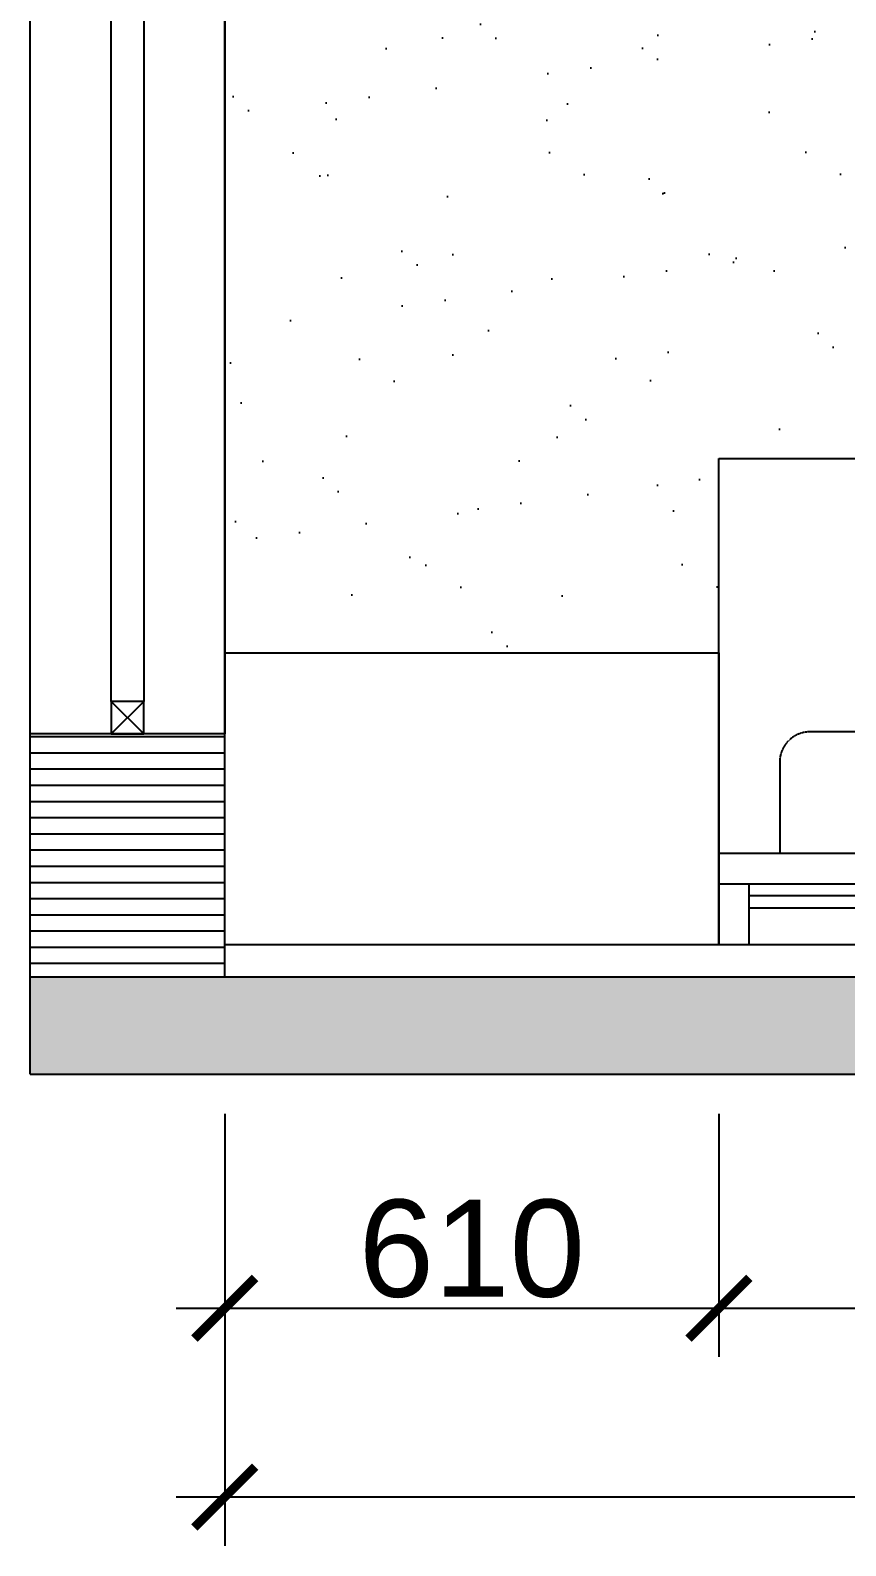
# Model space of a CAD drawing. Header units: millimetres. Extents: x 84840 to 206424, y -288515 to -124389.
# Drawn here: x 111590 to 112596, y -222479 to -220608 of the extents above; entities that cross this region are included whole.
import ezdxf

# ---------------------------------------------------------------- set-up
doc = ezdxf.new("R2010")
doc.units = ezdxf.units.MM
doc.header["$PDMODE"] = 3
doc.linetypes.add('DASHED2', pattern=[0.375, 0.25, -0.125])
doc.layers.add('8', color=8, linetype='Continuous')
doc.layers.add('HAT【填充】', color=250, linetype='Continuous')
doc.styles.add('Arial', font='arial.ttf')
doc.dimstyles.new('1比60', dxfattribs={"dimscale": 60, "dimtxt": 2, "dimasz": 1.25, "dimexe": 1, "dimexo": 1, "dimgap": 0.2, "dimtad": 1, "dimdec": 0, "dimrnd": 0.005, "dimzin": 0, "dimdsep": 46, "dimtxsty": 'Arial', "dimblk": 'ARCHTICK', "dimcen": 0.125, "dimdle": 1, "dimclrd": 44, "dimclre": 44, "dimclrt": 50, "dimadec": 0, "dimazin": 0, "dimtfac": 1, "dimtdec": 0, "dimtix": 1, "dimtmove": 2, "dimatfit": 3, "dimldrblk": 'DOT', "dimfxl": 4, "dimfxlon": 1, "dimtvp": 1, "dimtolj": 1, "dimtzin": 0, "dimarcsym": 0})

# ---------------------------------------------------------------- blocks, each defined once
blk = doc.blocks.new('0089')
at = {"color": 6, "linetype": 'DASHED2'}
for p, q in [((76486.5, -32316.2), (76486.5, -31516.2)), ((76486.5, -31516.2), (78486.5, -31516.2)), ((78336.5, -31966.2), (76636.5, -31966.2)), ((76586.5, -32016.2), (76586.5, -32166.2)), ((76486.5, -32166.2), (78486.5, -32166.2)), ((76586.5, -32166.2), (78386.5, -32166.2)), ((76486.5, -32216.2), (78486.5, -32216.2)), ((76536.5, -32316.2), (76536.5, -32216.2))]:
    blk.add_line(p, q, dxfattribs=at)
blk.add_arc((76636.5, -32016.2), 50, 90, 180, dxfattribs=at)
blk = doc.blocks.new('_ArchTick')
at = {"color": 0, "linetype": 'ByBlock', "const_width": 0.15}
blk.add_lwpolyline([(-0.5, -0.5), (0.5, 0.5)], dxfattribs=at)
blk = doc.blocks.new('*D70')
at = {"color": 44, "lineweight": -2}
for p, q in [((111829.8, -221945.9), (111829.8, -222245.9)), ((112439.8, -221945.9), (112439.8, -222245.9)), ((111769.8, -222185.9), (112499.8, -222185.9))]:
    blk.add_line(p, q, dxfattribs=at)
at = {"layer": 'Defpoints', "color": 0}
for p in [(111829.8, -221736.7), (112439.8, -221736.7), (112439.8, -222185.9)]:
    blk.add_point(p, dxfattribs=at)
at = {"color": 44, "lineweight": -2, "xscale": 75, "yscale": 75, "zscale": 75, "rotation": 180}
blk.add_blockref('_ArchTick', (111829.8, -222185.9), dxfattribs=at)
at = {"color": 44, "lineweight": -2, "xscale": 75, "yscale": 75, "zscale": 75}
blk.add_blockref('_ArchTick', (112439.8, -222185.9), dxfattribs=at)
at = {"color": 50, "insert": (112134.8, -222112.6), "char_height": 120, "attachment_point": 5, "style": 'Arial'}
blk.add_mtext('\\A1;610', dxfattribs=at)
blk = doc.blocks.new('_Dot')
at = {"color": 0, "linetype": 'ByBlock', "lineweight": -2}
blk.add_line((-0.5, 0), (-1, 0), dxfattribs=at)
at = {"color": 0, "linetype": 'ByBlock', "const_width": 0.5}
blk.add_lwpolyline([(-0.25, 0, 1), (0.25, 0, 1)], format="xyb", close=True, dxfattribs=at)
blk = doc.blocks.new('*D71')
at = {"color": 44, "lineweight": -2}
for p, q in [((112439.8, -221945.9), (112439.8, -222245.9)), ((113939.8, -221945.9), (113939.8, -222245.9)), ((112379.8, -222185.9), (113999.8, -222185.9))]:
    blk.add_line(p, q, dxfattribs=at)
at = {"layer": 'Defpoints', "color": 0}
for p in [(112439.8, -221736.7), (113939.8, -221736.7), (113939.8, -222185.9)]:
    blk.add_point(p, dxfattribs=at)
at = {"color": 44, "lineweight": -2, "xscale": 75, "yscale": 75, "zscale": 75, "rotation": 180}
blk.add_blockref('_ArchTick', (112439.8, -222185.9), dxfattribs=at)
at = {"color": 44, "lineweight": -2, "xscale": 75, "yscale": 75, "zscale": 75}
blk.add_blockref('_ArchTick', (113939.8, -222185.9), dxfattribs=at)
at = {"color": 50, "insert": (113189.8, -222112.6), "char_height": 120, "attachment_point": 5, "style": 'Arial'}
blk.add_mtext('\\A1;1500', dxfattribs=at)
blk = doc.blocks.new('*D76')
at = {"color": 44, "lineweight": -2}
for p, q in [((111829.8, -222245.9), (111829.8, -222479.1)), ((116334.8, -222245.9), (116334.8, -222479.1)), ((116394.8, -222419.1), (111769.8, -222419.1))]:
    blk.add_line(p, q, dxfattribs=at)
at = {"layer": 'Defpoints', "color": 0}
for p in [(111829.8, -222185.9), (116334.8, -222185.9), (111829.8, -222419.1)]:
    blk.add_point(p, dxfattribs=at)
at = {"color": 44, "lineweight": -2, "xscale": 75, "yscale": 75, "zscale": 75, "rotation": 180}
blk.add_blockref('_ArchTick', (111829.8, -222419.1), dxfattribs=at)
at = {"color": 44, "lineweight": -2, "xscale": 75, "yscale": 75, "zscale": 75}
blk.add_blockref('_ArchTick', (116334.8, -222419.1), dxfattribs=at)
at = {"color": 50, "insert": (114082.3, -222345.8), "char_height": 120, "attachment_point": 5, "style": 'Arial'}
blk.add_mtext('\\A1;4505', dxfattribs=at)

msp = doc.modelspace()

# ---------------------------------------------------------------- hatches: boundary and pattern name
h = msp.add_hatch(color=8)
h.paths.add_polyline_path([(116574.8, -221896.7), (116574.8, -221776.7), (111589.8, -221776.7), (111589.8, -221896.7)])
h.paths.add_polyline_path([(111589.8, -218736.7), (111589.8, -218856.7), (116574.8, -218856.7), (116574.8, -218736.7)])
h = msp.add_hatch()
h.set_pattern_fill('AR-SAND', color=250, scale=4, style=0)
h.paths.add_polyline_path([(113939.8, -221136.7), (113939.8, -221676.7), (113972.2, -221676.7), (113972.2, -221376.7), (114087.4, -221376.7), (114087.4, -221376.7), (114136.8, -221376.7), (114136.8, -221360.7), (114173.4, -221360.7), (114173.4, -221115.6), (114103.4, -221115.6), (114143.4, -220950.3), (114223.4, -220950.3), (114263.4, -221115.6), (114193.4, -221115.6), (114193.4, -221360.7), (114229.9, -221360.7), (114229.9, -221376.7), (114281.5, -221376.7), (114281.5, -221376.7), (114452.2, -221376.7), (114452.2, -221676.7), (114489.8, -221676.7), (114489.8, -220956.7), (115588.5, -220956.7), (115588.5, -221676.7), (115734.8, -221676.7), (115734.8, -219166.7), (115714.8, -219166.7), (111829.8, -219166.7), (111829.8, -221376.7), (112439.8, -221376.7), (112439.8, -221136.7)])
at = {"layer": 'HAT【填充】'}
h = msp.add_hatch(dxfattribs=at)
h.set_pattern_fill('_USER', color=256, scale=20, style=0, pattern_type=0)
h.set_pattern_definition([(0, (-12798.15, 0), (0, 20), [])])
h.paths.add_polyline_path([(111829.8, -221476.7), (111589.8, -221476.7), (111589.8, -221776.7), (111829.8, -221776.7)])

# ---------------------------------------------------------------- linework, layer by layer
for p, q in [((111589.8, -221896.7), (111589.8, -218736.7)), ((111829.8, -221776.7), (111829.8, -218856.7)), ((111829.8, -221376.7), (112439.8, -221376.7)), ((112439.8, -221376.7), (112439.8, -221736.7)), ((111589.8, -221776.7), (116574.8, -221776.7)), ((111589.8, -221896.7), (116574.8, -221896.7))]:
    msp.add_line(p, q)
at = {"color": 4}
msp.add_line((113902.3, -221676.7), (112477.3, -221676.7), dxfattribs=at)
at = {"color": 8}
msp.add_line((113902.3, -221691.7), (112477.3, -221691.7), dxfattribs=at)
at = {"color": 250}
msp.add_line((111829.8, -221736.7), (116334.8, -221736.7), dxfattribs=at)
at = {"color": 3}
for points in [[(111589.8, -219336.7), (111829.8, -219336.7), (111829.8, -221476.7), (111589.8, -221476.7)], [(111689.8, -219336.7), (111729.8, -219336.7), (111729.8, -221436.7), (111689.8, -221436.7)]]:
    msp.add_lwpolyline(points, close=True, dxfattribs=at)
at = {"layer": '8', "color": 3}
for p, q in [((111689.8, -221476.7), (111729.8, -221436.7)), ((111689.8, -221436.7), (111729.8, -221476.7))]:
    msp.add_line(p, q, dxfattribs=at)
msp.add_lwpolyline([(111689.8, -221476.7), (111729.8, -221476.7), (111729.8, -221436.7), (111689.8, -221436.7), (111689.8, -221476.7)], dxfattribs=at)

# ---------------------------------------------------------------- block references
at = {"xscale": 0.75, "yscale": 0.75, "zscale": 0.75}
msp.add_blockref('0089', (55074.9, -197499.5), dxfattribs=at)

# ---------------------------------------------------------------- dimensions: what is measured, and where the dimension line sits
at = {"color": 4}
for base, p1, p2, picture, middle in [((112439.8, -222185.9), (111829.8, -221736.7), (112439.8, -221736.7), '*D70', (112134.8, -222112.6)), ((113939.8, -222185.9), (112439.8, -221736.7), (113939.8, -221736.7), '*D71', (113189.8, -222112.6)), ((111829.8, -222419.1), (116334.8, -222185.9), (111829.8, -222185.9), '*D76', (114082.3, -222345.8))]:
    dim = msp.add_linear_dim(base=base, p1=p1, p2=p2, dimstyle='1比60', override={"dimzin": 8}, dxfattribs=at)
    dim.commit()
    dim.dimension.update_dxf_attribs({"geometry": picture, "text_midpoint": middle})

doc.saveas('drawing.dxf')
